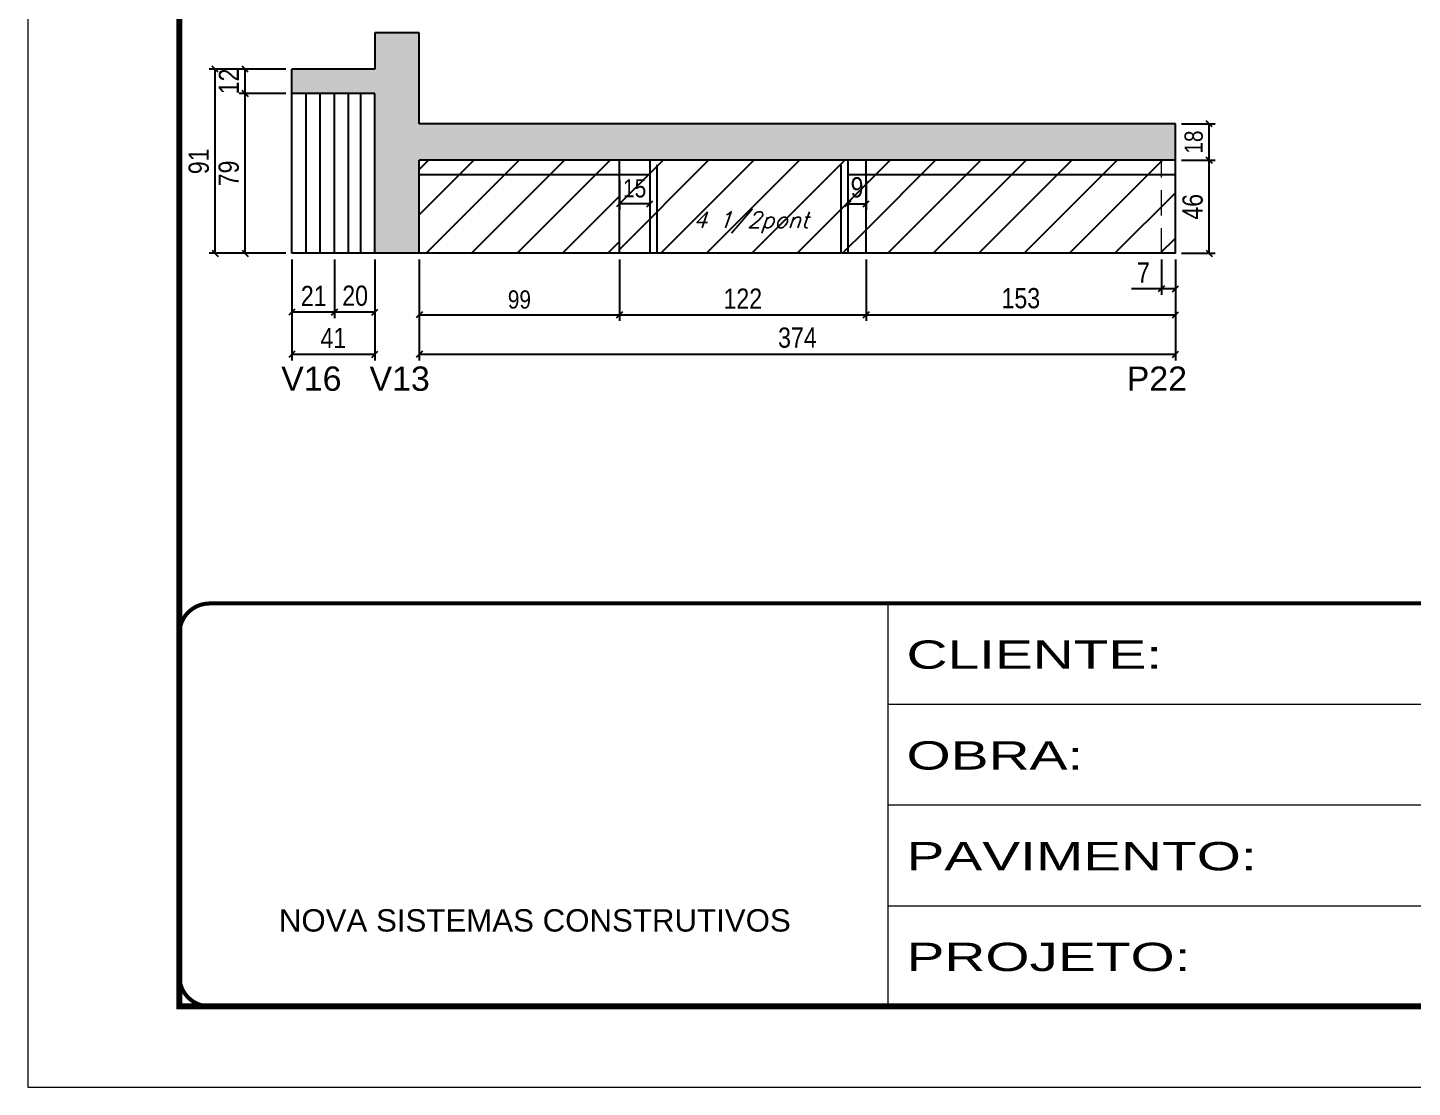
# Model space of a CAD drawing. Extents: x -10448 to -1189, y -11772 to 17235.
# Drawn here: x -5680 to -4995, y 8903 to 9427 of the extents above; entities that cross this region are included whole.
import ezdxf

# ---------------------------------------------------------------- set-up
doc = ezdxf.new("R2010")
doc.units = 0
for name, pattern in [('CONTINUO', [0]), ('DASHED', [0.75, 0.5, -0.25]), ('HIDDEN', [0.375, 0.25, -0.125])]:
    doc.linetypes.add(name, pattern=pattern)
for name, color, linetype in [('5', 5, 'Continuous'), ('COTA', 241, 'Continuous'), ('Painéis', 200, 'Continuous'), ('Reaproveitamento', 251, 'Continuous'), ('SARR_2.2x7', 40, 'Continuous'), ('SARR_3.5x7', 81, 'Continuous'), ('texto', 7, 'Continuous')]:
    doc.layers.add(name, color=color, linetype=linetype)
for name, color, linetype, lineweight in [('Folhas', 255, 'Continuous', 9), ('Sarr 2.2x7', 40, 'Continuous', 9), ('SARRAFO DE PRESSAO', 251, 'DASHED', 9)]:
    doc.layers.add(name, color=color, linetype=linetype, lineweight=lineweight)
doc.styles.add('ARIAL', font='arial.ttf')
doc.styles.add('COTA TECNICA', font='techl___.ttf', dxfattribs={"height": 10})
doc.styles.add('COTA TECNICA-50', font='techl___.ttf', dxfattribs={"height": 9})
doc.styles.add('Romans', font='romans.shx')
doc.styles.get("Standard").update_dxf_attribs({"font": 'arial.ttf'})
doc.styles.add('Tecnologia', font='')
doc.styles.get('Tecnologia').set_extended_font_data('Forgotten Futurist')
doc.dimstyles.new('COTA PAINEL-50', dxfattribs={"dimtxt": 9, "dimasz": 3, "dimexe": 3, "dimexo": 3, "dimgap": 3, "dimtad": 1, "dimdec": 1, "dimzin": 12, "dimdsep": 46, "dimtxsty": 'COTA TECNICA-50', "dimblk1": 'OBLIQUE', "dimblk2": 'OBLIQUE', "dimsah": 1, "dimcen": 0.9, "dimclrd": 4, "dimclre": 4, "dimclrt": 240, "dimadec": 1, "dimazin": 3, "dimtfac": 1, "dimtdec": 1, "dimtmove": 0, "dimatfit": 3, "dimfxl": 1, "dimtolj": 1, "dimtzin": 12, "dimarcsym": 0})
doc.dimstyles.new('PAINEL', dxfattribs={"dimtxt": 10, "dimasz": 3, "dimexe": 3, "dimexo": 3, "dimgap": 3, "dimtad": 1, "dimdec": 1, "dimzin": 12, "dimdsep": 46, "dimtxsty": 'COTA TECNICA', "dimblk1": 'OBLIQUE', "dimblk2": 'OBLIQUE', "dimsah": 1, "dimcen": 0.9, "dimclrd": 4, "dimclre": 4, "dimclrt": 240, "dimadec": 1, "dimazin": 3, "dimtfac": 1, "dimtdec": 1, "dimtmove": 0, "dimatfit": 3, "dimfxl": 1, "dimtolj": 1, "dimtzin": 12, "dimarcsym": 0})
pattern_1 = [(45, (-138515.858, -17530.344), (-11.2253202, 11.2253202), [])]

# ---------------------------------------------------------------- blocks, each defined once
blk = doc.blocks.new('9999999999')
at = {"color": 30, "linetype": 'CONTINUO'}
for p, q in [((98564.56, 34230.21), (98564.56, 34429.45)), ((98564.56, 34379.64), (99583.98, 34379.64)), ((98564.56, 34329.83), (99487.98, 34329.83)), ((98564.56, 34280.02), (99487.98, 34280.02))]:
    blk.add_line(p, q, dxfattribs=at)
at = {"color": 30, "linetype": 'CONTINUO', "const_width": 2}
blk.add_lwpolyline([(99583.98, 34230.21), (99583.98, 34414.45, 0.414214), (99568.98, 34429.45), (98228.98, 34429.45, 0.414214), (98213.98, 34414.45), (98213.98, 34245.21, 0.414214), (98228.98, 34230.21), (99583.98, 34230.21)], format="xyb", dxfattribs=at)
at = {"layer": 'Folhas'}
blk.add_lwpolyline([(98138.98, 34190.21), (99623.98, 34190.21), (99623.98, 35240.21), (98138.98, 35240.21)], close=True, dxfattribs=at)
at = {"layer": 'Folhas', "color": 30, "const_width": 3}
blk.add_lwpolyline([(98213.98, 34230.21), (99583.98, 34230.21), (99583.98, 35200.21), (98213.98, 35200.21)], close=True, dxfattribs=at)
at = {"color": 7, "linetype": 'Continuous', "ltscale": 5, "style": 'ARIAL'}
blk.add_text('NOVA SISTEMAS CONSTRUTIVOS', height=11.0592, dxfattribs=at).set_placement((98263.19, 34267.21))
at = {"layer": 'Folhas', "color": 7, "style": 'Tecnologia', "width": 1.5}
for s, p in [('CLIENTE:', (98573.65, 34397.17)), ('OBRA:', (98573.65, 34347.31)), ('PAVIMENTO:', (98573.65, 34297.5)), ('PROJETO:', (98573.65, 34247.69))]:
    blk.add_text(s, height=14, dxfattribs=at).set_placement(p)
blk = doc.blocks.new('_Oblique')
at = {"color": 0, "linetype": 'ByBlock', "lineweight": -2}
blk.add_line((-0.5, -0.5), (0.5, 0.5), dxfattribs=at)
blk = doc.blocks.new('*D903')
at = {"layer": 'COTA', "color": 4, "linetype": 'ByBlock', "lineweight": -2, "transparency": 16777216}
for p, q in [((-5486.08, 9312.16), (-5486.08, 9262.21)), ((-5112.08, 9312.16), (-5112.08, 9262.21)), ((-5112.08, 9265.21), (-5486.08, 9265.21))]:
    blk.add_line(p, q, dxfattribs=at)
at = {"layer": 'Defpoints', "color": 0, "linetype": 'ByBlock', "transparency": 16777216}
for p in [(-5486.08, 9315.16), (-5112.08, 9315.16), (-5486.08, 9265.21)]:
    blk.add_point(p, dxfattribs=at)
at = {"layer": 'COTA', "color": 4, "linetype": 'ByBlock', "lineweight": -2, "transparency": 16777216, "xscale": 3, "yscale": 3, "zscale": 3, "rotation": 180}
blk.add_blockref('_Oblique', (-5486.08, 9265.21), dxfattribs=at)
at = {"layer": 'COTA', "color": 4, "linetype": 'ByBlock', "lineweight": -2, "transparency": 16777216, "xscale": 3, "yscale": 3, "zscale": 3}
blk.add_blockref('_Oblique', (-5112.08, 9265.21), dxfattribs=at)
at = {"layer": 'COTA', "color": 240, "linetype": 'ByBlock', "transparency": 16777216, "insert": (-5299.08, 9273.42), "char_height": 10, "attachment_point": 5, "style": 'COTA TECNICA'}
blk.add_mtext('\\A1;374', dxfattribs=at)
blk = doc.blocks.new('*D879')
at = {"layer": 'COTA', "color": 4, "linetype": 'ByBlock', "lineweight": -2, "transparency": 16777216}
for p, q in [((-5109.08, 9361.16), (-5092.47, 9361.16)), ((-5095.47, 9315.16), (-5095.47, 9361.16)), ((-5109.08, 9315.16), (-5092.47, 9315.16))]:
    blk.add_line(p, q, dxfattribs=at)
at = {"layer": 'Defpoints', "color": 0, "linetype": 'ByBlock', "transparency": 16777216}
for p in [(-5112.08, 9361.16), (-5095.47, 9361.16), (-5112.08, 9315.16)]:
    blk.add_point(p, dxfattribs=at)
at = {"layer": 'COTA', "color": 4, "linetype": 'ByBlock', "lineweight": -2, "transparency": 16777216, "xscale": 3, "yscale": 3, "zscale": 3}
for p, rotation in [((-5095.47, 9361.16), 90), ((-5095.47, 9315.16), 270)]:
    blk.add_blockref('_Oblique', p, dxfattribs=dict(at, rotation=rotation))
at = {"layer": 'COTA', "color": 240, "linetype": 'ByBlock', "transparency": 16777216, "insert": (-5103.57, 9338.16), "char_height": 10, "attachment_point": 5, "rotation": 90, "style": 'COTA TECNICA'}
blk.add_mtext('\\A1;46', dxfattribs=at)
blk = doc.blocks.new('*D880')
at = {"layer": 'COTA', "color": 4, "linetype": 'ByBlock', "lineweight": -2, "transparency": 16777216}
for p, q in [((-5549.08, 9312.16), (-5549.08, 9262.21)), ((-5508.08, 9312.16), (-5508.08, 9262.21)), ((-5508.08, 9265.21), (-5549.08, 9265.21))]:
    blk.add_line(p, q, dxfattribs=at)
at = {"layer": 'Defpoints', "color": 0, "linetype": 'ByBlock', "transparency": 16777216}
for p in [(-5549.08, 9315.16), (-5508.08, 9315.16), (-5549.08, 9265.21)]:
    blk.add_point(p, dxfattribs=at)
at = {"layer": 'COTA', "color": 4, "linetype": 'ByBlock', "lineweight": -2, "transparency": 16777216, "xscale": 3, "yscale": 3, "zscale": 3, "rotation": 180}
blk.add_blockref('_Oblique', (-5549.08, 9265.21), dxfattribs=at)
at = {"layer": 'COTA', "color": 4, "linetype": 'ByBlock', "lineweight": -2, "transparency": 16777216, "xscale": 3, "yscale": 3, "zscale": 3}
blk.add_blockref('_Oblique', (-5508.08, 9265.21), dxfattribs=at)
at = {"layer": 'COTA', "color": 240, "linetype": 'ByBlock', "transparency": 16777216, "insert": (-5528.58, 9273.28), "char_height": 10, "attachment_point": 5, "style": 'COTA TECNICA'}
blk.add_mtext('\\A1;41', dxfattribs=at)
blk = doc.blocks.new('*D858')
at = {"layer": 'COTA', "color": 4, "linetype": 'ByBlock', "lineweight": -2, "transparency": 16777216}
for p, q in [((-5552.08, 9394.16), (-5575.2, 9394.16)), ((-5572.2, 9315.16), (-5572.2, 9394.16)), ((-5552.08, 9315.16), (-5575.2, 9315.16))]:
    blk.add_line(p, q, dxfattribs=at)
at = {"layer": 'Defpoints', "color": 0, "linetype": 'ByBlock', "transparency": 16777216}
for p in [(-5572.2, 9394.16), (-5549.08, 9394.16), (-5549.08, 9315.16)]:
    blk.add_point(p, dxfattribs=at)
at = {"layer": 'COTA', "color": 4, "linetype": 'ByBlock', "lineweight": -2, "transparency": 16777216, "xscale": 3, "yscale": 3, "zscale": 3}
for p, rotation in [((-5572.2, 9394.16), 90), ((-5572.2, 9315.16), 270)]:
    blk.add_blockref('_Oblique', p, dxfattribs=dict(at, rotation=rotation))
at = {"layer": 'COTA', "color": 240, "linetype": 'ByBlock', "transparency": 16777216, "insert": (-5580.3, 9354.66), "char_height": 10, "attachment_point": 5, "rotation": 90, "style": 'COTA TECNICA'}
blk.add_mtext('\\A1;79', dxfattribs=at)
blk = doc.blocks.new('*D859')
at = {"layer": 'COTA', "color": 4, "linetype": 'ByBlock', "lineweight": -2, "transparency": 16777216}
for p, q in [((-5552.08, 9406.16), (-5590.06, 9406.16)), ((-5587.06, 9315.16), (-5587.06, 9406.16)), ((-5552.08, 9315.16), (-5590.06, 9315.16))]:
    blk.add_line(p, q, dxfattribs=at)
at = {"layer": 'Defpoints', "color": 0, "linetype": 'ByBlock', "transparency": 16777216}
for p in [(-5587.06, 9406.16), (-5549.08, 9406.16), (-5549.08, 9315.16)]:
    blk.add_point(p, dxfattribs=at)
at = {"layer": 'COTA', "color": 4, "linetype": 'ByBlock', "lineweight": -2, "transparency": 16777216, "xscale": 3, "yscale": 3, "zscale": 3}
for p, rotation in [((-5587.06, 9406.16), 90), ((-5587.06, 9315.16), 270)]:
    blk.add_blockref('_Oblique', p, dxfattribs=dict(at, rotation=rotation))
at = {"layer": 'COTA', "color": 240, "linetype": 'ByBlock', "transparency": 16777216, "insert": (-5595.14, 9360.66), "char_height": 10, "attachment_point": 5, "rotation": 90, "style": 'COTA TECNICA'}
blk.add_mtext('\\A1;91', dxfattribs=at)
blk = doc.blocks.new('*D881')
at = {"layer": 'COTA', "color": 4, "linetype": 'ByBlock', "lineweight": -2, "transparency": 16777216}
for p, q in [((-5109.08, 9379.16), (-5092.47, 9379.16)), ((-5095.47, 9361.16), (-5095.47, 9379.16)), ((-5109.08, 9361.16), (-5092.47, 9361.16))]:
    blk.add_line(p, q, dxfattribs=at)
at = {"layer": 'Defpoints', "color": 0, "linetype": 'ByBlock', "transparency": 16777216}
for p in [(-5112.08, 9379.16), (-5095.47, 9379.16), (-5112.08, 9361.16)]:
    blk.add_point(p, dxfattribs=at)
at = {"layer": 'COTA', "color": 4, "linetype": 'ByBlock', "lineweight": -2, "transparency": 16777216, "xscale": 3, "yscale": 3, "zscale": 3}
for p, rotation in [((-5095.47, 9379.16), 90), ((-5095.47, 9361.16), 270)]:
    blk.add_blockref('_Oblique', p, dxfattribs=dict(at, rotation=rotation))
at = {"layer": 'COTA', "color": 240, "linetype": 'ByBlock', "transparency": 16777216, "insert": (-5103.05, 9370.16), "char_height": 9, "attachment_point": 5, "rotation": 90, "style": 'COTA TECNICA-50'}
blk.add_mtext('\\A1;18', dxfattribs=at)
blk = doc.blocks.new('*D885')
at = {"layer": 'COTA', "color": 4, "lineweight": -2, "transparency": 16777216}
for p, q in [((-5552.08, 9406.16), (-5575.2, 9406.16)), ((-5572.2, 9394.16), (-5572.2, 9406.16)), ((-5552.08, 9394.16), (-5575.2, 9394.16))]:
    blk.add_line(p, q, dxfattribs=at)
at = {"layer": 'Defpoints', "color": 0, "transparency": 16777216}
for p in [(-5572.2, 9406.16), (-5549.08, 9406.16), (-5549.08, 9394.16)]:
    blk.add_point(p, dxfattribs=at)
at = {"layer": 'COTA', "color": 4, "lineweight": -2, "transparency": 16777216, "xscale": 3, "yscale": 3, "zscale": 3}
for p, rotation in [((-5572.2, 9406.16), 90), ((-5572.2, 9394.16), 270)]:
    blk.add_blockref('_Oblique', p, dxfattribs=dict(at, rotation=rotation))
at = {"layer": 'COTA', "color": 240, "transparency": 16777216, "insert": (-5580.26, 9400.16), "char_height": 10, "attachment_point": 5, "rotation": 90, "style": 'COTA TECNICA'}
blk.add_mtext('\\A1;12', dxfattribs=at)
blk = doc.blocks.new('*D886')
at = {"layer": 'COTA', "color": 4, "lineweight": -2, "transparency": 16777216}
for p, q in [((-5528.08, 9312.16), (-5528.08, 9283.03)), ((-5508.08, 9312.16), (-5508.08, 9283.03)), ((-5508.08, 9286.03), (-5528.08, 9286.03))]:
    blk.add_line(p, q, dxfattribs=at)
at = {"layer": 'Defpoints', "color": 0, "transparency": 16777216}
for p in [(-5528.08, 9315.16), (-5508.08, 9315.16), (-5528.08, 9286.03)]:
    blk.add_point(p, dxfattribs=at)
at = {"layer": 'COTA', "color": 4, "lineweight": -2, "transparency": 16777216, "xscale": 3, "yscale": 3, "zscale": 3, "rotation": 180}
blk.add_blockref('_Oblique', (-5528.08, 9286.03), dxfattribs=at)
at = {"layer": 'COTA', "color": 4, "lineweight": -2, "transparency": 16777216, "xscale": 3, "yscale": 3, "zscale": 3}
blk.add_blockref('_Oblique', (-5508.08, 9286.03), dxfattribs=at)
at = {"layer": 'COTA', "color": 240, "transparency": 16777216, "insert": (-5517.83, 9294.13), "char_height": 10, "attachment_point": 5, "style": 'COTA TECNICA'}
blk.add_mtext('\\A1;20', dxfattribs=at)
blk = doc.blocks.new('*D888')
at = {"layer": 'COTA', "color": 4, "lineweight": -2, "transparency": 16777216}
for p, q in [((-5549.08, 9312.16), (-5549.08, 9283.03)), ((-5528.08, 9312.16), (-5528.08, 9283.03)), ((-5528.08, 9286.03), (-5549.08, 9286.03))]:
    blk.add_line(p, q, dxfattribs=at)
at = {"layer": 'Defpoints', "color": 0, "transparency": 16777216}
for p in [(-5549.08, 9315.16), (-5528.08, 9315.16), (-5549.08, 9286.03)]:
    blk.add_point(p, dxfattribs=at)
at = {"layer": 'COTA', "color": 4, "lineweight": -2, "transparency": 16777216, "xscale": 3, "yscale": 3, "zscale": 3, "rotation": 180}
blk.add_blockref('_Oblique', (-5549.08, 9286.03), dxfattribs=at)
at = {"layer": 'COTA', "color": 4, "lineweight": -2, "transparency": 16777216, "xscale": 3, "yscale": 3, "zscale": 3}
blk.add_blockref('_Oblique', (-5528.08, 9286.03), dxfattribs=at)
at = {"layer": 'COTA', "color": 240, "transparency": 16777216, "insert": (-5538.33, 9294.09), "char_height": 10, "attachment_point": 5, "style": 'COTA TECNICA'}
blk.add_mtext('\\A1;21', dxfattribs=at)
blk = doc.blocks.new('*D904')
at = {"layer": 'COTA', "color": 4, "linetype": 'ByBlock', "lineweight": -2, "transparency": 16777216}
for p, q in [((-5274.08, 9351.16), (-5274.08, 9336.66)), ((-5265.08, 9351.16), (-5265.08, 9336.66)), ((-5274.08, 9339.66), (-5265.08, 9339.66))]:
    blk.add_line(p, q, dxfattribs=at)
at = {"layer": 'Defpoints', "color": 0, "linetype": 'ByBlock', "transparency": 16777216}
for p in [(-5274.08, 9354.16), (-5265.08, 9354.16), (-5265.08, 9339.66)]:
    blk.add_point(p, dxfattribs=at)
at = {"layer": 'COTA', "color": 4, "linetype": 'ByBlock', "lineweight": -2, "transparency": 16777216, "xscale": 3, "yscale": 3, "zscale": 3, "rotation": 180}
blk.add_blockref('_Oblique', (-5274.08, 9339.66), dxfattribs=at)
at = {"layer": 'COTA', "color": 4, "linetype": 'ByBlock', "lineweight": -2, "transparency": 16777216, "xscale": 3, "yscale": 3, "zscale": 3}
blk.add_blockref('_Oblique', (-5265.08, 9339.66), dxfattribs=at)
at = {"layer": 'COTA', "color": 240, "linetype": 'ByBlock', "transparency": 16777216, "insert": (-5269.58, 9347.75), "char_height": 10, "attachment_point": 5, "style": 'COTA TECNICA'}
blk.add_mtext('\\A1;9', dxfattribs=at)
blk = doc.blocks.new('*D905')
at = {"layer": 'COTA', "color": 4, "linetype": 'ByBlock', "lineweight": -2, "transparency": 16777216}
for p, q in [((-5119.08, 9312.16), (-5119.08, 9294.6)), ((-5112.08, 9312.16), (-5112.08, 9294.6)), ((-5119.08, 9297.6), (-5133.81, 9297.6)), ((-5112.08, 9297.6), (-5119.08, 9297.6))]:
    blk.add_line(p, q, dxfattribs=at)
at = {"layer": 'Defpoints', "color": 0, "linetype": 'ByBlock', "transparency": 16777216}
for p in [(-5119.08, 9315.16), (-5112.08, 9315.16), (-5119.08, 9297.6)]:
    blk.add_point(p, dxfattribs=at)
at = {"layer": 'COTA', "color": 4, "linetype": 'ByBlock', "lineweight": -2, "transparency": 16777216, "xscale": 3, "yscale": 3, "zscale": 3, "rotation": 180}
blk.add_blockref('_Oblique', (-5119.08, 9297.6), dxfattribs=at)
at = {"layer": 'COTA', "color": 4, "linetype": 'ByBlock', "lineweight": -2, "transparency": 16777216, "xscale": 3, "yscale": 3, "zscale": 3}
blk.add_blockref('_Oblique', (-5112.08, 9297.6), dxfattribs=at)
at = {"layer": 'COTA', "color": 240, "linetype": 'ByBlock', "transparency": 16777216, "insert": (-5127.95, 9305.67), "char_height": 10, "attachment_point": 5, "style": 'COTA TECNICA'}
blk.add_mtext('\\A1;7', dxfattribs=at)
blk = doc.blocks.new('*D906')
at = {"layer": 'COTA', "color": 4, "linetype": 'ByBlock', "lineweight": -2, "transparency": 16777216}
for p, q in [((-5387.08, 9351.16), (-5387.08, 9336.66)), ((-5372.08, 9351.16), (-5372.08, 9336.66)), ((-5372.08, 9339.66), (-5387.08, 9339.66))]:
    blk.add_line(p, q, dxfattribs=at)
at = {"layer": 'Defpoints', "color": 0, "linetype": 'ByBlock', "transparency": 16777216}
for p in [(-5387.08, 9354.16), (-5372.08, 9354.16), (-5387.08, 9339.66)]:
    blk.add_point(p, dxfattribs=at)
at = {"layer": 'COTA', "color": 4, "linetype": 'ByBlock', "lineweight": -2, "transparency": 16777216, "xscale": 3, "yscale": 3, "zscale": 3, "rotation": 180}
blk.add_blockref('_Oblique', (-5387.08, 9339.66), dxfattribs=at)
at = {"layer": 'COTA', "color": 4, "linetype": 'ByBlock', "lineweight": -2, "transparency": 16777216, "xscale": 3, "yscale": 3, "zscale": 3}
blk.add_blockref('_Oblique', (-5372.08, 9339.66), dxfattribs=at)
at = {"layer": 'COTA', "color": 240, "linetype": 'ByBlock', "transparency": 16777216, "insert": (-5379.58, 9347.26), "char_height": 9, "attachment_point": 5, "style": 'COTA TECNICA-50'}
blk.add_mtext('\\A1;15', dxfattribs=at)
blk = doc.blocks.new('*D907')
at = {"layer": 'COTA', "color": 4, "linetype": 'ByBlock', "lineweight": -2, "transparency": 16777216}
for p, q in [((-5387.08, 9312.16), (-5387.08, 9281.7)), ((-5265.08, 9312.16), (-5265.08, 9281.7)), ((-5387.08, 9284.7), (-5265.08, 9284.7))]:
    blk.add_line(p, q, dxfattribs=at)
at = {"layer": 'Defpoints', "color": 0, "linetype": 'ByBlock', "transparency": 16777216}
for p in [(-5387.08, 9315.16), (-5265.08, 9315.16), (-5265.08, 9284.7)]:
    blk.add_point(p, dxfattribs=at)
at = {"layer": 'COTA', "color": 4, "linetype": 'ByBlock', "lineweight": -2, "transparency": 16777216, "xscale": 3, "yscale": 3, "zscale": 3, "rotation": 180}
blk.add_blockref('_Oblique', (-5387.08, 9284.7), dxfattribs=at)
at = {"layer": 'COTA', "color": 4, "linetype": 'ByBlock', "lineweight": -2, "transparency": 16777216, "xscale": 3, "yscale": 3, "zscale": 3}
blk.add_blockref('_Oblique', (-5265.08, 9284.7), dxfattribs=at)
at = {"layer": 'COTA', "color": 240, "linetype": 'ByBlock', "transparency": 16777216, "insert": (-5326.08, 9292.76), "char_height": 10, "attachment_point": 5, "style": 'COTA TECNICA'}
blk.add_mtext('\\A1;122', dxfattribs=at)
blk = doc.blocks.new('*D908')
at = {"layer": 'COTA', "color": 4, "linetype": 'ByBlock', "lineweight": -2, "transparency": 16777216}
for p, q in [((-5265.08, 9312.16), (-5265.08, 9281.7)), ((-5112.08, 9312.16), (-5112.08, 9281.7)), ((-5265.08, 9284.7), (-5112.08, 9284.7))]:
    blk.add_line(p, q, dxfattribs=at)
at = {"layer": 'Defpoints', "color": 0, "linetype": 'ByBlock', "transparency": 16777216}
for p in [(-5265.08, 9315.16), (-5112.08, 9315.16), (-5112.08, 9284.7)]:
    blk.add_point(p, dxfattribs=at)
at = {"layer": 'COTA', "color": 4, "linetype": 'ByBlock', "lineweight": -2, "transparency": 16777216, "xscale": 3, "yscale": 3, "zscale": 3, "rotation": 180}
blk.add_blockref('_Oblique', (-5265.08, 9284.7), dxfattribs=at)
at = {"layer": 'COTA', "color": 4, "linetype": 'ByBlock', "lineweight": -2, "transparency": 16777216, "xscale": 3, "yscale": 3, "zscale": 3}
blk.add_blockref('_Oblique', (-5112.08, 9284.7), dxfattribs=at)
at = {"layer": 'COTA', "color": 240, "linetype": 'ByBlock', "transparency": 16777216, "insert": (-5188.58, 9292.92), "char_height": 10, "attachment_point": 5, "style": 'COTA TECNICA'}
blk.add_mtext('\\A1;153', dxfattribs=at)
blk = doc.blocks.new('*D909')
at = {"layer": 'COTA', "color": 4, "linetype": 'ByBlock', "lineweight": -2, "transparency": 16777216}
for p, q in [((-5486.08, 9312.16), (-5486.08, 9281.7)), ((-5387.08, 9312.16), (-5387.08, 9281.7)), ((-5486.08, 9284.7), (-5387.08, 9284.7))]:
    blk.add_line(p, q, dxfattribs=at)
at = {"layer": 'Defpoints', "color": 0, "linetype": 'ByBlock', "transparency": 16777216}
for p in [(-5486.08, 9315.16), (-5387.08, 9315.16), (-5387.08, 9284.7)]:
    blk.add_point(p, dxfattribs=at)
at = {"layer": 'COTA', "color": 4, "linetype": 'ByBlock', "lineweight": -2, "transparency": 16777216, "xscale": 3, "yscale": 3, "zscale": 3, "rotation": 180}
blk.add_blockref('_Oblique', (-5486.08, 9284.7), dxfattribs=at)
at = {"layer": 'COTA', "color": 4, "linetype": 'ByBlock', "lineweight": -2, "transparency": 16777216, "xscale": 3, "yscale": 3, "zscale": 3}
blk.add_blockref('_Oblique', (-5387.08, 9284.7), dxfattribs=at)
at = {"layer": 'COTA', "color": 240, "linetype": 'ByBlock', "transparency": 16777216, "insert": (-5436.58, 9292.28), "char_height": 9, "attachment_point": 5, "style": 'COTA TECNICA-50'}
blk.add_mtext('\\A1;99', dxfattribs=at)

msp = doc.modelspace()

# ---------------------------------------------------------------- hatches: boundary and pattern name
at = {"layer": 'COTA', "linetype": 'ByBlock'}
h = msp.add_hatch(dxfattribs=at)
h.set_pattern_fill('AR-CONC', color=256, scale=0.03)
h.set_pattern_definition([(50, (3183.624, -219.275), (5.46554, -0.4781726), [0.5715, -6.2865]), (355, (3183.624, -219.275), (-1.0573026, 5.7317054), [0.4572, -5.0292175]), (100.451445, (3184.0793, -219.3147), (4.4082374, 5.2535326), [0.4857003, -5.3427073]), (46.1842, (3183.624, -217.751), (8.1323712, -1.26127), [0.85725, -9.42975]), (96.63556, (3184.3016, -217.856), (7.122124, 7.4227837), [0.7285507, -8.014068]), (351.18415, (3183.624, -217.751), (7.122124, 7.422784), [0.685799, -7.543792]), (21, (3184.386, -218.132), (4.5484317, -3.067956), [0.5715, -6.2865]), (326, (3184.386, -218.132), (1.8540609, 5.525639), [0.4572, -5.0292]), (71.451445, (3184.765, -218.3875), (6.4024926, 2.457683), [0.4857003, -5.3426981]), (37.5, (3183.6239, -219.2748), (0.0926581, 2.53665117), [0, -4.96824, 0, -5.1054, 0, -5.04825]), (7.5, (3183.624, -219.2748), (2.0045899, 3.00541724), [0, -2.91084, 0, -4.85394, 0, -1.92405]), (327.5, (3181.9246, -219.2748), (4.06771786, -0.17186232), [0, -1.905, 0, -5.9436, 0, -7.8867]), (317.5, (3181.1626, -219.275), (4.4438754, 0.7627947), [0, -2.4765, 0, -3.94716, 0, -5.6007])])
h.paths.add_polyline_path([(-5508.08, 9394.16), (-5508.08, 9315.16), (-5486.08, 9315.16), (-5486.08, 9361.16), (-5112.08, 9361.16), (-5112.08, 9379.16), (-5486.08, 9379.16), (-5486.08, 9424.16), (-5508.08, 9424.16), (-5508.08, 9406.16), (-5549.08, 9406.16), (-5549.08, 9394.16)])
at = {"layer": 'Reaproveitamento', "linetype": 'ByBlock'}
h = msp.add_hatch(dxfattribs=at)
h.set_pattern_fill('ANSI31', color=256, scale=5)
h.set_pattern_definition([(45, (-136604.463, -11641.347), (-11.2253202, 11.2253202), [])])
h.paths.add_polyline_path([(-5486.08, 9315.16), (-5387.08, 9315.16), (-5387.08, 9361.16), (-5486.08, 9361.16)])
h = msp.add_hatch(dxfattribs=at)
h.set_pattern_fill('ANSI31', color=256, scale=5)
h.set_pattern_definition(pattern_1)
h.paths.add_polyline_path([(-5387.08, 9361.16), (-5387.08, 9315.16), (-5265.08, 9315.16), (-5265.08, 9361.16)])
h = msp.add_hatch(dxfattribs=at)
h.set_pattern_fill('ANSI31', color=256, scale=5)
h.set_pattern_definition(pattern_1)
h.paths.add_polyline_path([(-5265.08, 9361.16), (-5265.08, 9315.16), (-5112.08, 9315.16), (-5112.08, 9361.16)])

# ---------------------------------------------------------------- linework, layer by layer
at = {"layer": 'COTA', "linetype": 'ByBlock'}
for p, q in [((-5486.08, 9424.16), (-5508.08, 9424.16)), ((-5508.08, 9424.16), (-5508.08, 9406.16)), ((-5486.08, 9379.16), (-5486.08, 9424.16)), ((-5508.08, 9406.16), (-5549.08, 9406.16)), ((-5549.08, 9394.16), (-5549.08, 9406.16)), ((-5112.08, 9379.16), (-5486.08, 9379.16)), ((-5112.08, 9361.16), (-5112.08, 9379.16)), ((-5486.08, 9315.16), (-5508.08, 9315.16))]:
    msp.add_line(p, q, dxfattribs=at)
at = {"layer": 'Painéis', "linetype": 'ByBlock'}
for p, q in [((-5508.08, 9394.16), (-5549.08, 9394.16)), ((-5549.08, 9315.16), (-5549.08, 9394.16)), ((-5508.08, 9315.16), (-5508.08, 9394.16)), ((-5112.08, 9361.16), (-5486.08, 9361.16)), ((-5486.08, 9315.16), (-5486.08, 9361.16)), ((-5387.08, 9315.16), (-5387.08, 9361.16)), ((-5387.08, 9315.16), (-5387.08, 9361.16)), ((-5265.08, 9315.16), (-5265.08, 9361.16)), ((-5112.08, 9315.16), (-5112.08, 9361.16)), ((-5508.08, 9315.16), (-5549.08, 9315.16)), ((-5112.08, 9315.16), (-5486.08, 9315.16))]:
    msp.add_line(p, q, dxfattribs=at)
at = {"layer": 'Painéis'}
msp.add_line((-5528.08, 9315.16), (-5528.08, 9394.16), dxfattribs=at)
at = {"layer": 'Sarr 2.2x7', "linetype": 'HIDDEN', "ltscale": 50}
msp.add_line((-5119.08, 9315.16), (-5119.08, 9361.16), dxfattribs=at)
at = {"layer": 'SARR_2.2x7', "linetype": 'Continuous'}
for p, q in [((-5542.08, 9315.16), (-5542.08, 9394.16)), ((-5535.08, 9315.16), (-5535.08, 9394.16)), ((-5521.08, 9315.16), (-5521.08, 9394.16)), ((-5515.08, 9315.16), (-5515.08, 9394.16)), ((-5486.08, 9354.16), (-5387.08, 9354.16)), ((-5387.08, 9354.16), (-5372.08, 9354.16)), ((-5274.08, 9354.16), (-5265.08, 9354.16)), ((-5265.08, 9354.16), (-5112.08, 9354.16))]:
    msp.add_line(p, q, dxfattribs=at)
at = {"layer": 'SARR_3.5x7'}
for p, q in [((-5372.08, 9361.16), (-5372.08, 9315.16)), ((-5368.58, 9358.96), (-5368.58, 9315.16)), ((-5277.58, 9358.96), (-5277.58, 9315.16)), ((-5274.08, 9361.16), (-5274.08, 9315.16)), ((-5370.58, 9315.16), (-5374.08, 9315.16)), ((-5274.08, 9315.16), (-5277.58, 9315.16))]:
    msp.add_line(p, q, dxfattribs=at)

# ---------------------------------------------------------------- block references
at = {"layer": 'SARRAFO DE PRESSAO', "color": 6, "linetype": 'ByBlock'}
msp.add_blockref('9999999999', (-103818.76, -25287.43), dxfattribs=at)

# ---------------------------------------------------------------- texts
at = {"layer": '5', "linetype": 'Continuous'}
for s, p in [('V16', (-5554.39, 9247.19)), ('V13', (-5510.72, 9247.19)), ('P22', (-5136.2, 9247.19))]:
    msp.add_text(s, height=12, rotation=359.99996, dxfattribs=at).set_placement(p)
at = {"layer": 'texto', "color": 2, "insert": (-5322.08, 9330.38), "char_height": 8, "attachment_point": 5, "style": 'Romans'}
msp.add_mtext('{\\Q19;\\C256;4 1/2pont}', dxfattribs=at)

# ---------------------------------------------------------------- dimensions: what is measured, and where the dimension line sits
at = {"layer": 'COTA', "linetype": 'ByBlock'}
for base, p1, p2, angle, dimstyle, picture, middle in [((-5587.06, 9406.16), (-5549.08, 9315.16), (-5549.08, 9406.16), 90, 'PAINEL', '*D859', (-5595.14, 9360.66)), ((-5572.2, 9394.16), (-5549.08, 9315.16), (-5549.08, 9394.16), 90, 'PAINEL', '*D858', (-5580.3, 9354.66)), ((-5095.47, 9379.16), (-5112.08, 9361.16), (-5112.08, 9379.16), 90, 'COTA PAINEL-50', '*D881', (-5103.05, 9370.16)), ((-5095.47, 9361.16), (-5112.08, 9315.16), (-5112.08, 9361.16), 90, 'PAINEL', '*D879', (-5103.57, 9338.16)), ((-5549.08, 9265.21), (-5508.08, 9315.16), (-5549.08, 9315.16), 180, 'PAINEL', '*D880', (-5528.58, 9273.28)), ((-5486.08, 9265.21), (-5112.08, 9315.16), (-5486.08, 9315.16), 180, 'PAINEL', '*D903', (-5299.08, 9273.42))]:
    dim = msp.add_linear_dim(base=base, p1=p1, p2=p2, angle=angle, dimstyle=dimstyle, dxfattribs=at)
    dim.commit()
    dim.dimension.update_dxf_attribs({"geometry": picture, "text_midpoint": middle})
at = {"layer": 'COTA'}
for base, p1, p2, angle, picture, middle in [((-5572.2, 9406.16), (-5549.08, 9394.16), (-5549.08, 9406.16), 90, '*D885', (-5572.2, 9400.16)), ((-5549.08, 9286.03), (-5528.08, 9315.16), (-5549.08, 9315.16), 180, '*D888', (-5538.33, 9286.03)), ((-5528.08, 9286.03), (-5508.08, 9315.16), (-5528.08, 9315.16), 180, '*D886', (-5517.83, 9286.03))]:
    dim = msp.add_linear_dim(base=base, p1=p1, p2=p2, angle=angle, dimstyle='PAINEL', dxfattribs=at)
    dim.commit()
    dim.dimension.update_dxf_attribs({"geometry": picture, "text_midpoint": middle, "dimtype": 160})
at = {"layer": 'COTA', "linetype": 'ByBlock'}
for base, p1, p2, dimstyle, picture, middle in [((-5387.08, 9339.66), (-5372.08, 9354.16), (-5387.08, 9354.16), 'COTA PAINEL-50', '*D906', (-5379.58, 9347.26)), ((-5387.08, 9284.7), (-5486.08, 9315.16), (-5387.08, 9315.16), 'COTA PAINEL-50', '*D909', (-5436.58, 9292.28)), ((-5265.08, 9284.7), (-5387.08, 9315.16), (-5265.08, 9315.16), 'PAINEL', '*D907', (-5326.08, 9292.76)), ((-5112.08, 9284.7), (-5265.08, 9315.16), (-5112.08, 9315.16), 'PAINEL', '*D908', (-5188.58, 9292.92)), ((-5119.08, 9297.6), (-5112.08, 9315.16), (-5119.08, 9315.16), 'PAINEL', '*D905', (-5127.95, 9305.67))]:
    dim = msp.add_linear_dim(base=base, p1=p1, p2=p2, dimstyle=dimstyle, dxfattribs=at)
    dim.commit()
    dim.dimension.update_dxf_attribs({"geometry": picture, "text_midpoint": middle})
dim = msp.add_linear_dim(base=(-5265.08, 9339.66), p1=(-5274.08, 9354.16), p2=(-5265.08, 9354.16), dimstyle='PAINEL', dxfattribs=at)
dim.commit()
dim.dimension.update_dxf_attribs({"geometry": '*D904', "text_midpoint": (-5269.58, 9339.66), "dimtype": 160})

doc.saveas('drawing.dxf')
